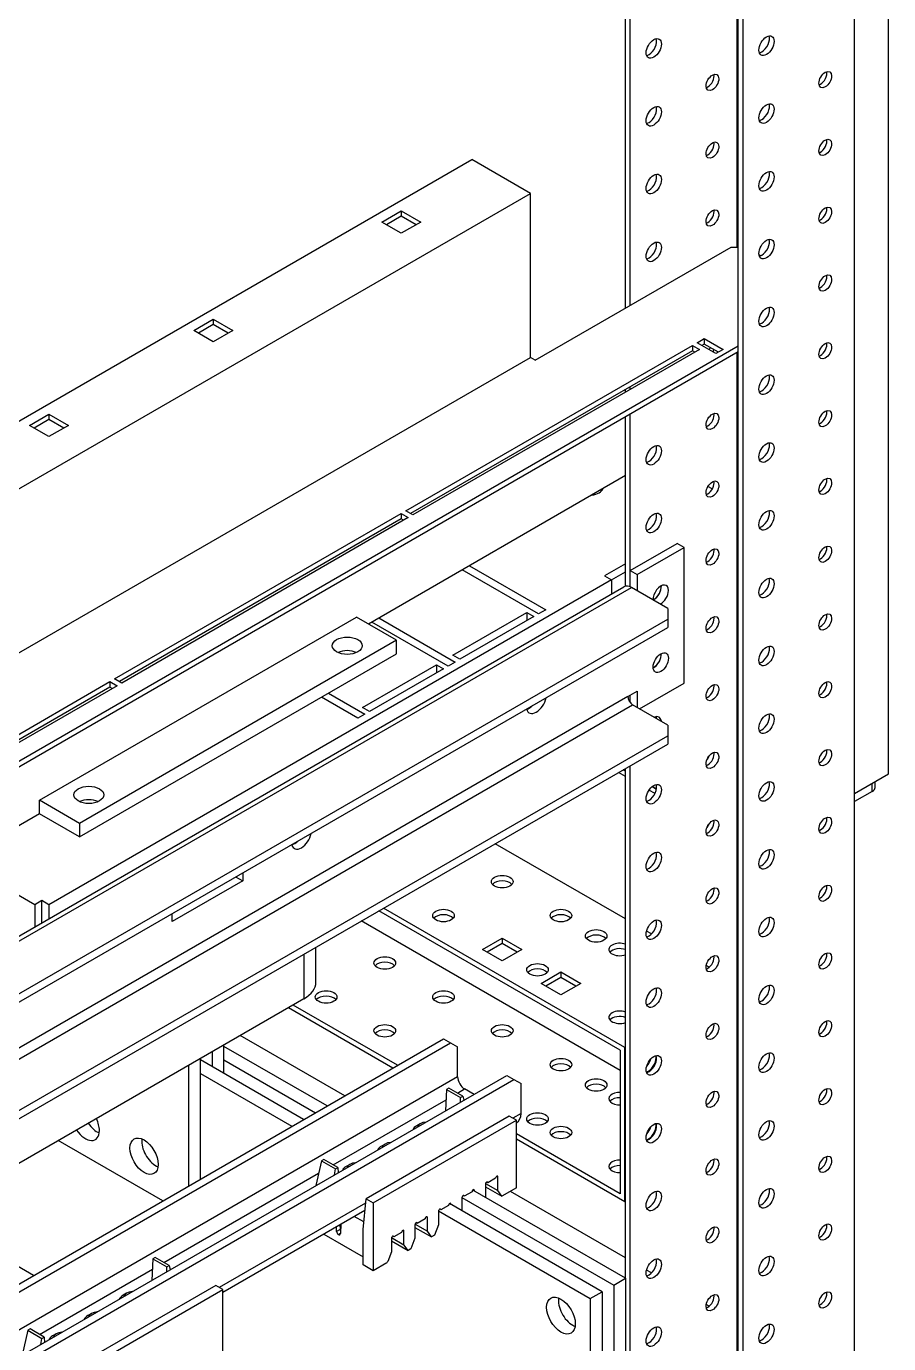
# Model space of a CAD drawing. Header units: millimetres. Extents: x -116965 to 323937, y 291661 to 566926.
# Drawn here: x -25543.9 to -25395.6, y 313682.6 to 313909.2 of the extents above; entities that cross this region are included whole.
import ezdxf

# ---------------------------------------------------------------- set-up
doc = ezdxf.new("R2010")
doc.units = ezdxf.units.MM
doc.layers.add('ALPHA', color=255, linetype='Continuous')

msp = doc.modelspace()

# ---------------------------------------------------------------- linework, layer by layer
at = {"layer": 'ALPHA'}
for p, q in [((-25421.653153, 313871.262269), (-25421.653153, 314106.18)), ((-25440.846052, 313860.764456), (-25440.846052, 314096.032113)), ((-25440.03793, 313861.231025), (-25440.03793, 314095.565544)), ((-25401.450102, 313628.879427), (-25401.450102, 314095.448902)), ((-25421.451123, 313618.264971), (-25421.451123, 314084.834446)), ((-25420.643001, 313617.798402), (-25420.643001, 314084.367877)), ((-25395.591218, 313780.631148), (-25395.591218, 314057.306847)), ((-25560.246082, 313832.653645), (-25467.312048, 313886.309135)), ((-25457.210523, 313880.477016), (-25467.312048, 313886.309135)), ((-25624.693815, 313783.780492), (-25457.210523, 313880.477016)), ((-25457.210523, 313852.249563), (-25457.210523, 313880.477016)), ((-25482.787585, 313875.578037), (-25479.433879, 313877.5143)), ((-25479.433879, 313877.5143), (-25479.433879, 313876.581161)), ((-25479.433879, 313877.5143), (-25476.080172, 313875.578037)), ((-25479.433879, 313873.641773), (-25482.787585, 313875.578037)), ((-25479.433879, 313876.581161), (-25481.979463, 313875.111467)), ((-25476.888294, 313875.111467), (-25479.433879, 313876.581161)), ((-25476.080172, 313875.578037), (-25479.433879, 313873.641773)), ((-25456.402401, 313851.782993), (-25422.663306, 313871.262269)), ((-25422.663306, 313871.262269), (-25421.451123, 313871.262269)), ((-25417.631223, 313869.756703), (-25417.896908, 313869.910097)), ((-25515.112467, 313856.915258), (-25511.75876, 313858.851521)), ((-25511.75876, 313858.851521), (-25511.75876, 313857.918382)), ((-25511.75876, 313858.851521), (-25508.405054, 313856.915258)), ((-25511.75876, 313854.978994), (-25515.112467, 313856.915258)), ((-25511.75876, 313857.918382), (-25514.304345, 313856.448688)), ((-25509.213176, 313856.448688), (-25511.75876, 313857.918382)), ((-25508.405054, 313856.915258), (-25511.75876, 313854.978994)), ((-25421.451123, 313854.232483), (-25624.693815, 313736.89026)), ((-25478.625757, 313825.888388), (-25429.330313, 313854.349125)), ((-25429.330313, 313854.349125), (-25429.330313, 313853.415987)), ((-25429.330313, 313854.349125), (-25428.118129, 313853.649271)), ((-25428.52219, 313854.815695), (-25427.310007, 313855.515549)), ((-25425.289702, 313852.949417), (-25428.52219, 313854.815695)), ((-25427.310007, 313854.58241), (-25427.714068, 313854.349125)), ((-25427.310007, 313855.515549), (-25427.310007, 313854.58241)), ((-25427.310007, 313855.515549), (-25424.077519, 313853.649271)), ((-25424.885641, 313853.182702), (-25427.310007, 313854.58241)), ((-25624.693815, 313735.957121), (-25421.451123, 313853.299344)), ((-25624.693815, 313755.553039), (-25457.210523, 313852.249563)), ((-25429.330313, 313853.415987), (-25477.817635, 313825.421818)), ((-25428.118129, 313853.649271), (-25477.413574, 313825.188533)), ((-25456.402401, 313851.782993), (-25457.210523, 313852.249563)), ((-25428.926252, 313853.182702), (-25429.330313, 313853.415987)), ((-25424.077519, 313853.649271), (-25425.289702, 313852.949417)), ((-25421.653153, 313641.52346), (-25421.653153, 313853.182702)), ((-25440.846052, 313846.300802), (-25440.846052, 313846.767372)), ((-25440.03793, 313846.767372), (-25440.03793, 313847.233941)), ((-25543.396738, 313840.585326), (-25540.043031, 313842.521589)), ((-25540.043031, 313838.649063), (-25543.396738, 313840.585326)), ((-25540.043031, 313841.58845), (-25542.588616, 313840.118757)), ((-25540.043031, 313842.521589), (-25540.043031, 313841.58845)), ((-25540.043031, 313842.521589), (-25536.689325, 313840.585326)), ((-25537.497447, 313840.118757), (-25540.043031, 313841.58845)), ((-25536.689325, 313840.585326), (-25540.043031, 313838.649063)), ((-25440.846052, 313812.937192), (-25440.846052, 313842.101677)), ((-25440.03793, 313812.811442), (-25440.03793, 313842.568246)), ((-25440.846052, 313831.953791), (-25485.090733, 313806.409112)), ((-25425.932487, 313829.642128), (-25426.667222, 313830.066328)), ((-25528.729323, 313796.96108), (-25479.433879, 313825.421818)), ((-25478.221696, 313824.721964), (-25527.51714, 313796.261226)), ((-25479.433879, 313825.421818), (-25479.433879, 313824.488679)), ((-25479.433879, 313825.421818), (-25478.221696, 313824.721964)), ((-25477.413574, 313825.188533), (-25478.625757, 313825.888388)), ((-25479.433879, 313824.488679), (-25527.921201, 313796.494511)), ((-25479.029818, 313824.255394), (-25479.433879, 313824.488679)), ((-25440.03793, 313815.623859), (-25431.956709, 313820.289554)), ((-25430.744526, 313819.5897), (-25431.956709, 313820.289554)), ((-25438.825746, 313814.924005), (-25430.744526, 313819.5897)), ((-25430.744526, 313796.261226), (-25430.744526, 313819.5897)), ((-25455.796309, 313808.158747), (-25468.928292, 313815.740501)), ((-25467.716109, 313816.440356), (-25454.584126, 313808.858602)), ((-25440.846052, 313816.790283), (-25444.482601, 313814.69072)), ((-25440.03793, 313812.811442), (-25440.03793, 313815.623859)), ((-25440.03793, 313815.623859), (-25438.825746, 313814.924005)), ((-25443.270418, 313813.990866), (-25540.043031, 313758.119171)), ((-25444.482601, 313814.69072), (-25443.270418, 313813.990866)), ((-25443.270418, 313813.990866), (-25440.846052, 313815.390574)), ((-25443.270418, 313813.990866), (-25443.270418, 313811.594547)), ((-25438.825746, 313814.924005), (-25438.825746, 313812.124588)), ((-25624.693815, 313706.8497), (-25441.121613, 313812.83516)), ((-25624.693815, 313705.980032), (-25439.835899, 313812.7078)), ((-25433.572953, 313809.091886), (-25439.835899, 313812.7078)), ((-25454.584126, 313808.858602), (-25455.796309, 313808.158747)), ((-25433.572953, 313809.091886), (-25433.572953, 313807.225609)), ((-25624.693815, 313696.881928), (-25433.572953, 313807.225609)), ((-25541.659275, 313776.082096), (-25487.111038, 313807.575536)), ((-25480.242001, 313803.609695), (-25487.111038, 313807.575536)), ((-25471.352658, 313799.177285), (-25484.484641, 313806.759039)), ((-25483.272458, 313807.458893), (-25470.140475, 313799.877139)), ((-25470.544536, 313801.043563), (-25457.816614, 313808.392032)), ((-25456.604431, 313807.692178), (-25469.332353, 313800.343709)), ((-25457.816614, 313808.392032), (-25457.816614, 313806.992324)), ((-25457.816614, 313808.392032), (-25456.604431, 313807.692178)), ((-25433.572953, 313807.225609), (-25433.572953, 313805.8259)), ((-25624.693815, 313695.482219), (-25433.572953, 313805.8259)), ((-25480.242001, 313803.609695), (-25534.790238, 313772.116256)), ((-25480.242001, 313801.276848), (-25480.242001, 313803.609695)), ((-25534.790238, 313769.783408), (-25480.242001, 313801.276848)), ((-25470.140475, 313799.877139), (-25471.352658, 313799.177285)), ((-25469.332353, 313800.343709), (-25470.544536, 313801.043563)), ((-25486.100886, 313792.062101), (-25473.372963, 313799.41057)), ((-25472.16078, 313798.710716), (-25484.888702, 313791.362246)), ((-25473.372963, 313799.41057), (-25473.372963, 313798.010861)), ((-25473.372963, 313799.41057), (-25472.16078, 313798.710716)), ((-25578.832889, 313768.033773), (-25529.537445, 313796.494511)), ((-25529.537445, 313795.561372), (-25578.024767, 313767.567203)), ((-25528.325262, 313795.794656), (-25577.620706, 313767.333918)), ((-25529.537445, 313796.494511), (-25529.537445, 313795.561372)), ((-25529.537445, 313796.494511), (-25528.325262, 313795.794656)), ((-25529.133384, 313795.328087), (-25529.537445, 313795.561372)), ((-25527.51714, 313796.261226), (-25528.729323, 313796.96108)), ((-25438.421685, 313791.828816), (-25430.744526, 313796.261226)), ((-25440.441991, 313793.928378), (-25624.693815, 313687.550538)), ((-25486.909008, 313790.195823), (-25493.171953, 313793.811736)), ((-25491.95977, 313794.51159), (-25485.696825, 313790.895677)), ((-25440.441991, 313793.928378), (-25438.825746, 313794.861517)), ((-25440.03793, 313792.886972), (-25440.03793, 313794.161663)), ((-25440.03793, 313792.886972), (-25440.03793, 313794.161663)), ((-25438.825746, 313794.861517), (-25438.825746, 313792.062101)), ((-25624.693815, 313685.68426), (-25439.633868, 313792.52867)), ((-25485.696825, 313790.895677), (-25486.909008, 313790.195823)), ((-25484.888702, 313791.362246), (-25486.100886, 313792.062101)), ((-25433.572953, 313789.029399), (-25439.633868, 313792.52867)), ((-25433.572953, 313789.029399), (-25433.572953, 313787.163121)), ((-25624.693815, 313676.81944), (-25433.572953, 313787.163121)), ((-25433.572953, 313787.163121), (-25433.572953, 313785.763413)), ((-25624.693815, 313675.419732), (-25433.572953, 313785.763413)), ((-25440.03793, 313649.058557), (-25440.03793, 313782.030857)), ((-25426.733118, 313783.21414), (-25426.761595, 313783.230582)), ((-25440.846052, 313780.164579), (-25442.058235, 313780.864433)), ((-25440.846052, 313781.097718), (-25441.250113, 313781.331003)), ((-25441.250113, 313781.331003), (-25440.846052, 313781.097718)), ((-25440.846052, 313693.849226), (-25440.846052, 313781.564287)), ((-25401.450102, 313777.24852), (-25395.591218, 313780.631148)), ((-25435.781366, 313777.240481), (-25436.819365, 313777.83977)), ((-25435.521171, 313778.023397), (-25436.271437, 313778.456563)), ((-25436.271437, 313778.456563), (-25435.521171, 313778.023397)), ((-25398.419645, 313777.598447), (-25401.450102, 313775.848811)), ((-25398.419645, 313777.598447), (-25398.419645, 313778.998155)), ((-25397.917542, 313778.298301), (-25397.917542, 313779.288044)), ((-25541.659275, 313773.749249), (-25541.659275, 313776.082096)), ((-25534.790238, 313772.116256), (-25541.659275, 313776.082096)), ((-25541.659275, 313773.749249), (-25561.458265, 313762.318297)), ((-25534.790238, 313769.783408), (-25541.659275, 313773.749249)), ((-25534.790238, 313772.116256), (-25534.790238, 313769.783408)), ((-25440.846052, 313755.669682), (-25463.271438, 313768.616984)), ((-25542.467398, 313758.119171), (-25555.599381, 313765.700925)), ((-25506.707997, 313763.601363), (-25506.707997, 313762.201654)), ((-25506.707997, 313762.201654), (-25518.829828, 313755.203112)), ((-25507.920181, 313762.901508), (-25506.707997, 313762.201654)), ((-25541.255214, 313758.819026), (-25542.467398, 313758.119171)), ((-25542.467398, 313758.119171), (-25542.467398, 313754.323144)), ((-25541.255214, 313757.419317), (-25541.255214, 313758.819026)), ((-25540.043031, 313758.119171), (-25541.255214, 313758.819026)), ((-25541.255214, 313755.022998), (-25541.255214, 313757.419317)), ((-25540.043031, 313758.119171), (-25540.043031, 313755.722852)), ((-25441.755189, 313733.099383), (-25483.272458, 313757.06939)), ((-25440.947067, 313733.565953), (-25482.464336, 313757.535959)), ((-25518.829828, 313755.203112), (-25518.829828, 313756.602821)), ((-25441.755189, 313729.600112), (-25486.302916, 313755.319754)), ((-25465.453368, 313750.420775), (-25462.059255, 313752.380367)), ((-25462.059255, 313752.380367), (-25462.059255, 313751.447228)), ((-25462.059255, 313752.380367), (-25458.665142, 313750.420775)), ((-25436.373452, 313753.087425), (-25437.23743, 313753.586243)), ((-25494.110317, 313744.821941), (-25494.110317, 313750.81215)), ((-25462.059255, 313748.461183), (-25465.453368, 313750.420775)), ((-25462.059255, 313751.447228), (-25464.645245, 313749.954205)), ((-25459.473264, 313749.954205), (-25462.059255, 313751.447228)), ((-25458.665142, 313750.420775), (-25462.059255, 313748.461183)), ((-25496.202411, 313749.604278), (-25496.202411, 313741.905882)), ((-25426.450834, 313747.358599), (-25426.956998, 313747.650833)), ((-25455.351842, 313744.588657), (-25451.95773, 313746.548248)), ((-25451.95773, 313745.615109), (-25454.54372, 313744.122087)), ((-25451.95773, 313746.548248), (-25451.95773, 313745.615109)), ((-25451.95773, 313746.548248), (-25448.563617, 313744.588657)), ((-25449.371739, 313744.122087), (-25451.95773, 313745.615109)), ((-25451.95773, 313742.629065), (-25455.351842, 313744.588657)), ((-25448.563617, 313744.588657), (-25451.95773, 313742.629065)), ((-25496.202411, 313741.905882), (-25624.693815, 313667.721336)), ((-25480.060173, 313730.486594), (-25498.020686, 313740.856101)), ((-25480.868295, 313730.020025), (-25498.828808, 313740.389531)), ((-25624.693815, 313646.982322), (-25472.16078, 313735.047311)), ((-25624.693815, 313645.582614), (-25470.948597, 313734.347457)), ((-25489.151546, 313725.237688), (-25507.112058, 313735.607194)), ((-25472.16078, 313735.047311), (-25470.948597, 313734.347457)), ((-25470.948597, 313734.347457), (-25469.736414, 313733.647602)), ((-25511.960791, 313732.807777), (-25511.960791, 313730.241645)), ((-25509.940486, 313729.075221), (-25509.940486, 313733.974201)), ((-25492.182004, 313723.488052), (-25509.940486, 313733.740916)), ((-25469.736414, 313728.515338), (-25469.736414, 313733.647602)), ((-25441.755189, 313733.099383), (-25441.755189, 313708.371201)), ((-25440.947067, 313733.565953), (-25440.846052, 313733.624274)), ((-25440.947067, 313706.971493), (-25440.947067, 313733.565953)), ((-25516.001401, 313730.47493), (-25516.001401, 313709.735917)), ((-25513.981096, 313710.90234), (-25513.981096, 313731.641354)), ((-25496.222614, 313721.155205), (-25513.981096, 313731.408069)), ((-25509.940486, 313731.408069), (-25494.202309, 313722.321628)), ((-25624.693815, 313634.384947), (-25461.251133, 313728.748623)), ((-25469.736414, 313728.515338), (-25624.693815, 313639.050641)), ((-25624.693815, 313632.985238), (-25460.03895, 313728.048769)), ((-25513.981096, 313729.075221), (-25498.242919, 313719.988781)), ((-25461.251133, 313728.748623), (-25460.03895, 313728.048769)), ((-25460.03895, 313728.048769), (-25458.826767, 313727.348914)), ((-25458.826767, 313722.21665), (-25458.826767, 313727.348914)), ((-25471.638421, 313726.347476), (-25471.823887, 313722.644441)), ((-25471.23436, 313726.580761), (-25471.638421, 313726.347476)), ((-25471.638421, 313726.347476), (-25469.255073, 313724.971449)), ((-25468.851012, 313725.204734), (-25471.23436, 313726.580761)), ((-25469.736414, 313725.715921), (-25468.524231, 313726.415775)), ((-25469.255073, 313724.971449), (-25468.851012, 313725.204734)), ((-25469.230248, 313724.141879), (-25469.255073, 313724.971449)), ((-25468.851012, 313725.204734), (-25468.656062, 313724.473385)), ((-25466.907987, 313725.482637), (-25468.524231, 313726.415775)), ((-25491.151648, 313713.35183), (-25471.727631, 313724.566292)), ((-25460.847072, 313721.750081), (-25485.494794, 313707.519712)), ((-25484.282611, 313706.819858), (-25459.634889, 313721.050227)), ((-25476.160985, 313720.443686), (-25476.767076, 313720.093759)), ((-25459.634889, 313721.050227), (-25460.847072, 313721.750081)), ((-25458.826767, 313722.21665), (-25460.24098, 313721.400154)), ((-25459.634889, 313709.38599), (-25459.634889, 313721.050227)), ((-25459.634889, 313720.590524), (-25459.536847, 313720.647129)), ((-25441.755189, 313708.371201), (-25459.634889, 313718.694051)), ((-25520.466275, 313707.15812), (-25538.426787, 313717.527627)), ((-25482.2219, 313716.944415), (-25482.827991, 313716.594488)), ((-25440.947067, 313706.971493), (-25459.634889, 313717.760912)), ((-25493.171953, 313714.051684), (-25494.125889, 313709.796774)), ((-25492.767892, 313714.284969), (-25493.171953, 313714.051684)), ((-25493.171953, 313714.051684), (-25490.747587, 313712.651976)), ((-25490.343526, 313712.885261), (-25492.767892, 313714.284969)), ((-25520.244042, 313696.555329), (-25493.652578, 313711.907918)), ((-25490.90053, 313711.630535), (-25490.747587, 313712.651976)), ((-25490.747587, 313712.651976), (-25490.343526, 313712.885261)), ((-25490.343526, 313712.885261), (-25490.309854, 313711.971562)), ((-25488.282815, 313713.445144), (-25488.888907, 313713.095217)), ((-25463.008798, 313711.403903), (-25462.806768, 313711.28726)), ((-25494.125889, 313709.796774), (-25494.127007, 313709.767728)), ((-25494.101294, 313709.782574), (-25494.125889, 313709.796774)), ((-25464.948291, 313710.050851), (-25464.948291, 313707.764661)), ((-25464.948291, 313709.599236), (-25462.106914, 313707.958765)), ((-25464.923691, 313710.176619), (-25462.806768, 313708.954413)), ((-25464.54423, 313710.284136), (-25464.746261, 313710.400778)), ((-25463.210829, 313711.053976), (-25464.54423, 313710.284136)), ((-25462.806768, 313708.954413), (-25462.806768, 313711.28726)), ((-25459.634889, 313709.38599), (-25462.106914, 313707.958765)), ((-25486.004416, 313702.215109), (-25485.494794, 313707.519712)), ((-25485.494794, 313707.519712), (-25484.282611, 313706.819858)), ((-25484.282611, 313706.819858), (-25484.282611, 313695.155621)), ((-25468.988901, 313707.718004), (-25468.988901, 313705.431813)), ((-25468.985486, 313707.762689), (-25442.866357, 313692.682802)), ((-25468.58484, 313707.951289), (-25468.786871, 313708.067931)), ((-25467.251439, 313708.721128), (-25468.58484, 313707.951289)), ((-25440.846052, 313693.849226), (-25467.118162, 313709.017436)), ((-25467.049409, 313709.071055), (-25466.847378, 313708.954413)), ((-25466.847378, 313708.861099), (-25466.847378, 313708.954413)), ((-25462.106914, 313707.958765), (-25462.806768, 313708.954413)), ((-25440.846052, 313697.348497), (-25460.665244, 313708.791114)), ((-25440.846052, 313707.029814), (-25440.947067, 313706.971493)), ((-25542.689631, 313694.32746), (-25560.448113, 313704.580324)), ((-25485.565979, 313706.778759), (-25510.748608, 313692.239561)), ((-25510.142516, 313691.429932), (-25485.683921, 313705.551109)), ((-25473.029512, 313705.385156), (-25473.029512, 313703.052309)), ((-25473.026096, 313705.429842), (-25446.906967, 313690.349955)), ((-25472.625451, 313705.618441), (-25472.827481, 313705.735084)), ((-25471.292049, 313706.388281), (-25472.625451, 313705.618441)), ((-25444.886662, 313691.516379), (-25471.158772, 313706.684589)), ((-25471.090019, 313706.738208), (-25470.887988, 313706.621566)), ((-25470.887988, 313706.528252), (-25470.887988, 313706.621566)), ((-25490.55816, 313701.912955), (-25490.587894, 313702.719798)), ((-25489.981803, 313703.069725), (-25489.952069, 313702.262882)), ((-25489.965817, 313702.635946), (-25489.86481, 313702.57763)), ((-25489.847273, 313703.147396), (-25489.896927, 313701.534179)), ((-25485.883688, 313703.545114), (-25487.521046, 313704.490444)), ((-25485.876227, 313703.549422), (-25485.883688, 313703.545114)), ((-25477.070122, 313703.052309), (-25477.070122, 313700.719462)), ((-25477.070122, 313702.600693), (-25474.228744, 313700.960223)), ((-25477.045521, 313703.178077), (-25474.928598, 313701.955871)), ((-25476.666061, 313703.285594), (-25476.868091, 313703.402236)), ((-25475.332659, 313704.055433), (-25476.666061, 313703.285594)), ((-25475.130629, 313704.405361), (-25474.928598, 313704.288718)), ((-25474.928598, 313701.955871), (-25474.928598, 313704.288718)), ((-25473.029512, 313703.052309), (-25473.729366, 313701.24854)), ((-25492.77384, 313701.457742), (-25486.003911, 313697.549122)), ((-25489.952069, 313702.262882), (-25490.55816, 313701.912955)), ((-25490.255401, 313701.403429), (-25489.894539, 313701.611773)), ((-25490.199788, 313701.371321), (-25490.255401, 313701.403429)), ((-25489.896551, 313701.546395), (-25490.199788, 313701.371321)), ((-25486.003911, 313702.214817), (-25486.004416, 313702.215109)), ((-25486.003911, 313696.149414), (-25486.003911, 313702.214817)), ((-25481.110732, 313700.719462), (-25481.110732, 313698.386614)), ((-25481.110732, 313700.267846), (-25478.269354, 313698.627376)), ((-25481.086131, 313700.845229), (-25478.969209, 313699.623023)), ((-25480.706671, 313700.952746), (-25480.908701, 313701.069389)), ((-25479.37327, 313701.722586), (-25480.706671, 313700.952746)), ((-25479.171239, 313702.072513), (-25478.969209, 313701.955871)), ((-25478.969209, 313699.623023), (-25478.969209, 313701.955871)), ((-25477.070122, 313700.719462), (-25477.769976, 313698.915692)), ((-25474.228744, 313700.960223), (-25474.928598, 313701.955871)), ((-25473.729366, 313701.24854), (-25474.228744, 313700.960223)), ((-25481.110732, 313698.386614), (-25481.752265, 313696.733159)), ((-25478.269354, 313698.627376), (-25478.969209, 313699.623023)), ((-25477.769976, 313698.915692), (-25478.269354, 313698.627376)), ((-25522.146048, 313697.186884), (-25522.331514, 313693.483848)), ((-25521.741987, 313697.420169), (-25522.146048, 313697.186884)), ((-25522.146048, 313697.186884), (-25519.7627, 313695.810857)), ((-25519.358639, 313696.044142), (-25521.741987, 313697.420169)), ((-25519.7627, 313695.810857), (-25519.358639, 313696.044142)), ((-25519.737875, 313694.981287), (-25519.7627, 313695.810857)), ((-25519.358639, 313696.044142), (-25519.163689, 313695.312793)), ((-25484.282611, 313695.155621), (-25486.003911, 313696.149414)), ((-25481.927229, 313696.515501), (-25484.282611, 313695.155621)), ((-25541.659275, 313684.191238), (-25522.235259, 313695.405699)), ((-25442.866357, 313692.682802), (-25440.846052, 313693.849226)), ((-25440.846052, 313693.849226), (-25440.846052, 313635.528042)), ((-25436.373452, 313694.766241), (-25437.23743, 313695.265059)), ((-25511.354699, 313692.589489), (-25536.002421, 313678.35912)), ((-25534.790238, 313677.659265), (-25510.142516, 313691.889634)), ((-25526.668612, 313691.283094), (-25527.274703, 313690.933167)), ((-25510.142516, 313691.889634), (-25511.354699, 313692.589489)), ((-25510.142516, 313680.225397), (-25510.142516, 313691.889634)), ((-25446.906967, 313690.349955), (-25444.886662, 313691.516379)), ((-25444.886662, 313691.516379), (-25444.886662, 313633.195194)), ((-25442.866357, 313692.682802), (-25442.866357, 313634.361618)), ((-25446.906967, 313690.349955), (-25446.906967, 313632.028771)), ((-25426.450834, 313689.037415), (-25426.956998, 313689.329648)), ((-25532.729527, 313687.783823), (-25533.335619, 313687.433896)), ((-25543.679581, 313684.891092), (-25544.633516, 313680.636181)), ((-25543.27552, 313685.124377), (-25543.679581, 313684.891092)), ((-25543.679581, 313684.891092), (-25541.255214, 313683.491384)), ((-25540.851153, 313683.724669), (-25543.27552, 313685.124377)), ((-25538.790442, 313684.284552), (-25539.396534, 313683.934625)), ((-25541.408157, 313682.469943), (-25541.255214, 313683.491384)), ((-25541.255214, 313683.491384), (-25540.851153, 313683.724669)), ((-25540.851153, 313683.724669), (-25540.817482, 313682.81097))]:
    msp.add_line(p, q, dxfattribs=at)
for centre, major_axis, start_param, end_param in [((-25435.997319, 313905.438483), (0.928571, 1.608333), 2.3561944902, 8.6393797974), ((-25436.805441, 313905.905052), (0.928571, 1.608333), 3.926990817, 5.8329886172), ((-25416.60239, 313905.905052), (0.928571, 1.608333), 2.3561944902, 8.6393797974), ((-25417.410513, 313906.371622), (0.928571, 1.608333), 3.926990817, 5.8329886172), ((-25436.805441, 313905.905052), (0.928571, 1.608333), 3.5917893435, 3.926990817), ((-25417.410513, 313906.371622), (0.928571, 1.608333), 3.5917893435, 3.926990817), ((-25425.895794, 313899.606365), (0.771429, 1.336153), 2.3561944902, 8.6393797974), ((-25426.703916, 313900.072934), (0.771429, 1.336153), 3.926990817, 5.7318997087), ((-25406.500865, 313900.072934), (0.771429, 1.336153), 2.3561944902, 8.6393797974), ((-25407.308987, 313900.539503), (0.771429, 1.336153), 3.926990817, 5.7318997087), ((-25426.703916, 313900.072934), (0.771429, 1.336153), 3.692878252, 3.926990817), ((-25407.308987, 313900.539503), (0.771429, 1.336153), 3.692878252, 3.926990817), ((-25435.997319, 313893.774246), (0.928571, 1.608333), 2.3561944902, 8.6393797974), ((-25436.805441, 313894.240816), (0.928571, 1.608333), 3.926990817, 5.8329886172), ((-25416.60239, 313894.240816), (0.928571, 1.608333), 2.3561944902, 8.6393797974), ((-25417.410513, 313894.707385), (0.928571, 1.608333), 3.926990817, 5.8329886172), ((-25436.805441, 313894.240816), (0.928571, 1.608333), 3.5917893435, 3.926990817), ((-25417.410513, 313894.707385), (0.928571, 1.608333), 3.5917893435, 3.926990817), ((-25425.895794, 313887.942128), (0.771429, 1.336153), 2.3561944902, 8.6393797974), ((-25426.703916, 313888.408697), (0.771429, 1.336153), 3.926990817, 5.7318997087), ((-25406.500865, 313888.408697), (0.771429, 1.336153), 2.3561944902, 8.6393797974), ((-25407.308987, 313888.875267), (0.771429, 1.336153), 3.926990817, 5.7318997087), ((-25426.703916, 313888.408697), (0.771429, 1.336153), 3.692878252, 3.926990817), ((-25407.308987, 313888.875267), (0.771429, 1.336153), 3.692878252, 3.926990817), ((-25435.997319, 313882.110009), (0.928571, 1.608333), 2.3561944902, 8.6393797974), ((-25436.805441, 313882.576579), (0.928571, 1.608333), 3.926990817, 5.8329886172), ((-25416.60239, 313882.576579), (0.928571, 1.608333), 2.3561944902, 8.6393797974), ((-25417.410513, 313883.043148), (0.928571, 1.608333), 3.926990817, 5.8329886172), ((-25417.410513, 313883.043148), (0.928571, 1.608333), 3.5917893435, 3.926990817), ((-25436.805441, 313882.576579), (0.928571, 1.608333), 3.5917893435, 3.926990817), ((-25425.895794, 313876.277891), (0.771429, 1.336153), 2.3561944902, 8.6393797974), ((-25426.703916, 313876.74446), (0.771429, 1.336153), 3.926990817, 5.7318997087), ((-25406.500865, 313876.74446), (0.771429, 1.336153), 2.3561944902, 8.6393797974), ((-25407.308987, 313877.21103), (0.771429, 1.336153), 3.926990817, 5.7318997087), ((-25426.703916, 313876.74446), (0.771429, 1.336153), 3.692878252, 3.926990817), ((-25407.308987, 313877.21103), (0.771429, 1.336153), 3.692878252, 3.926990817), ((-25435.997319, 313870.445772), (0.928571, 1.608333), 2.3561944902, 8.6393797974), ((-25416.60239, 313870.912342), (0.928571, 1.608333), 2.3561944902, 8.6393797974), ((-25417.410513, 313871.378911), (0.928571, 1.608333), 3.926990817, 5.8329886172), ((-25436.805441, 313870.912342), (0.928571, 1.608333), 3.926990817, 5.8329886172), ((-25436.805441, 313870.912342), (0.928571, 1.608333), 3.5917893435, 3.926990817), ((-25417.410513, 313871.378911), (0.928571, 1.608333), 3.5917893435, 3.926990817), ((-25406.500865, 313865.080223), (0.771429, 1.336153), 2.3561944902, 8.6393797974), ((-25407.308987, 313865.546793), (0.771429, 1.336153), 3.926990817, 5.7318997087), ((-25407.308987, 313865.546793), (0.771429, 1.336153), 3.692878252, 3.926990817), ((-25416.60239, 313859.248105), (0.928571, 1.608333), 2.3561944902, 8.6393797974), ((-25417.410513, 313859.714674), (0.928571, 1.608333), 3.926990817, 5.8329886172), ((-25417.410513, 313859.714674), (0.928571, 1.608333), 3.5917893435, 3.926990817), ((-25406.500865, 313853.415987), (0.771429, 1.336153), 2.3561944902, 8.6393797974), ((-25407.308987, 313853.882556), (0.771429, 1.336153), 3.926990817, 5.7318997087), ((-25425.895794, 313852.949417), (0.771429, 1.336153), 1.0947035743, 1.3730923532), ((-25426.703916, 313853.415987), (0.771429, 1.336153), 4.9100929539, 5.1884817329), ((-25407.308987, 313853.882556), (0.771429, 1.336153), 3.692878252, 3.926990817), ((-25416.60239, 313847.583868), (0.928571, 1.608333), 2.3561944902, 8.6393797974), ((-25417.410513, 313848.050438), (0.928571, 1.608333), 3.926990817, 5.8329886172), ((-25417.410513, 313848.050438), (0.928571, 1.608333), 3.5917893435, 3.926990817), ((-25425.895794, 313841.28518), (0.771429, 1.336153), 2.3561944902, 8.6393797974), ((-25406.500865, 313841.75175), (0.771429, 1.336153), 2.3561944902, 8.6393797974), ((-25407.308987, 313842.218319), (0.771429, 1.336153), 3.926990817, 5.7318997087), ((-25426.703916, 313841.75175), (0.771429, 1.336153), 3.926990817, 5.7318997087), ((-25407.308987, 313842.218319), (0.771429, 1.336153), 3.692878252, 3.926990817), ((-25426.703916, 313841.75175), (0.771429, 1.336153), 3.692878252, 3.926990817), ((-25435.997319, 313835.453062), (0.928571, 1.608333), 2.3561944902, 8.6393797974), ((-25436.805441, 313835.919631), (0.928571, 1.608333), 3.926990817, 5.8329886172), ((-25416.60239, 313835.919631), (0.928571, 1.608333), 2.3561944902, 8.6393797974), ((-25417.410513, 313836.386201), (0.928571, 1.608333), 3.926990817, 5.8329886172), ((-25436.805441, 313835.919631), (0.928571, 1.608333), 3.5917893435, 3.926990817), ((-25417.410513, 313836.386201), (0.928571, 1.608333), 3.5917893435, 3.926990817), ((-25406.500865, 313830.087513), (0.771429, 1.336153), 2.3561944902, 8.6393797974), ((-25447.108997, 313829.97087), (-2.428571, 0), 1.7530030846, 2.9593858958), ((-25447.108997, 313828.571162), (-2.428571, 0), 3.6641919759, 3.809070665), ((-25425.895794, 313829.620943), (0.771429, 1.336153), 2.3561944902, 8.6393797974), ((-25426.703916, 313830.087513), (0.771429, 1.336153), 3.926990817, 5.7318997087), ((-25407.308987, 313830.554082), (0.771429, 1.336153), 3.692878252, 3.926990817), ((-25407.308987, 313830.554082), (0.771429, 1.336153), 3.926990817, 5.7318997087), ((-25426.703916, 313830.087513), (0.771429, 1.336153), 3.692878252, 3.926990817), ((-25435.997319, 313823.788825), (0.928571, 1.608333), 2.3561944902, 8.6393797974), ((-25436.805441, 313824.255394), (0.928571, 1.608333), 3.926990817, 5.8329886172), ((-25416.60239, 313824.255394), (0.928571, 1.608333), 2.3561944902, 8.6393797974), ((-25417.410513, 313824.721964), (0.928571, 1.608333), 3.926990817, 5.8329886172), ((-25436.805441, 313824.255394), (0.928571, 1.608333), 3.5917893435, 3.926990817), ((-25417.410513, 313824.721964), (0.928571, 1.608333), 3.5917893435, 3.926990817), ((-25425.895794, 313817.956706), (0.771429, 1.336153), 2.3561944902, 8.6393797974), ((-25426.703916, 313818.423276), (0.771429, 1.336153), 3.926990817, 5.7318997087), ((-25406.500865, 313818.423276), (0.771429, 1.336153), 2.3561944902, 8.6393797974), ((-25407.308987, 313818.889845), (0.771429, 1.336153), 3.926990817, 5.7318997087), ((-25426.703916, 313818.423276), (0.771429, 1.336153), 3.692878252, 3.926990817), ((-25407.308987, 313818.889845), (0.771429, 1.336153), 3.692878252, 3.926990817), ((-25416.60239, 313812.591157), (0.928571, 1.608333), 2.3561944902, 8.6393797974), ((-25417.410513, 313813.057727), (0.928571, 1.608333), 3.926990817, 5.8329886172), ((-25439.835899, 313810.608237), (-1.285714, 2.226922), 5.4977871438, 6.2831853072), ((-25434.785136, 313811.424734), (0.928571, 1.608333), 5.4977871438, 8.7196052385), ((-25435.997319, 313812.124588), (0.928571, 1.608333), 3.8527538677, 5.5720240931), ((-25435.997319, 313812.124588), (0.928571, 1.608333), 3.926990817, 5.5720240931), ((-25434.785136, 313811.424734), (0.928571, 1.608333), 3.8467653759, 5.4977871438), ((-25417.410513, 313813.057727), (0.928571, 1.608333), 3.5917893435, 3.926990817), ((-25435.997319, 313812.124588), (0.928571, 1.608333), 3.8527538677, 3.926990817), ((-25425.895794, 313806.29247), (0.771429, 1.336153), 2.3561944902, 8.6393797974), ((-25426.703916, 313806.759039), (0.771429, 1.336153), 3.926990817, 5.7318997087), ((-25406.500865, 313806.759039), (0.771429, 1.336153), 2.3561944902, 8.6393797974), ((-25407.308987, 313807.225609), (0.771429, 1.336153), 3.926990817, 5.7318997087), ((-25488.727282, 313802.676556), (-2.571429, 0), 2.3561944902, 8.6393797974), ((-25426.703916, 313806.759039), (0.771429, 1.336153), 3.692878252, 3.926990817), ((-25407.308987, 313807.225609), (0.771429, 1.336153), 3.692878252, 3.926990817), ((-25416.60239, 313800.926921), (0.928571, 1.608333), 2.3561944902, 8.6393797974), ((-25417.410513, 313801.39349), (0.928571, 1.608333), 3.926990817, 5.8329886172), ((-25488.727282, 313800.343709), (-2.571429, 0), 4.0453778389, 5.3794001219), ((-25434.785136, 313799.760497), (0.928571, 1.608333), 2.3561944902, 8.6393797974), ((-25435.997319, 313800.460351), (0.928571, 1.608333), 3.8527538677, 5.5720240931), ((-25435.997319, 313800.460351), (0.928571, 1.608333), 3.926990817, 5.5720240931), ((-25417.410513, 313801.39349), (0.928571, 1.608333), 3.5917893435, 3.926990817), ((-25435.997319, 313800.460351), (0.928571, 1.608333), 3.8527538677, 3.926990817), ((-25425.895794, 313794.628233), (0.771429, 1.336153), 2.3561944902, 8.6393797974), ((-25426.703916, 313795.094802), (0.771429, 1.336153), 3.926990817, 5.7318997087), ((-25406.500865, 313795.094802), (0.771429, 1.336153), 2.3561944902, 8.6393797974), ((-25407.308987, 313795.561372), (0.771429, 1.336153), 3.926990817, 5.7318997087), ((-25456.20037, 313793.228524), (1.214286, 2.103205), 2.593715661, 5.260265973), ((-25439.633868, 313793.461809), (-0.571429, 0.989743), 0.7853981634, 2.3561944902), ((-25426.703916, 313795.094802), (0.771429, 1.336153), 3.692878252, 3.926990817), ((-25407.308987, 313795.561372), (0.771429, 1.336153), 3.692878252, 3.926990817), ((-25457.412553, 313793.928378), (1.214286, 2.103205), 3.6641919759, 4.2716919968), ((-25435.997319, 313788.796114), (0.928571, 1.608333), 5.5780125849, 6.9883580295), ((-25416.60239, 313789.262684), (0.928571, 1.608333), 2.3561944902, 8.6393797974), ((-25417.410513, 313789.729253), (0.928571, 1.608333), 3.926990817, 5.8329886172), ((-25436.805441, 313789.262684), (0.928571, 1.608333), 5.5780125849, 5.8329886172), ((-25417.410513, 313789.729253), (0.928571, 1.608333), 3.5917893435, 3.926990817), ((-25425.895794, 313782.963996), (0.771429, 1.336153), 2.3561944902, 8.6393797974), ((-25426.703916, 313783.430565), (0.771429, 1.336153), 3.926990817, 5.7318997087), ((-25406.500865, 313783.430565), (0.771429, 1.336153), 2.3561944902, 8.6393797974), ((-25407.308987, 313783.897135), (0.771429, 1.336153), 3.926990817, 5.7318997087), ((-25426.703916, 313783.430565), (0.771429, 1.336153), 3.692878252, 3.926990817), ((-25427.512038, 313783.897135), (0.885714, 1.534102), 4.5048673228, 4.919910638), ((-25407.308987, 313783.897135), (0.771429, 1.336153), 3.692878252, 3.926990817), ((-25416.60239, 313777.598447), (0.928571, 1.608333), 2.3561944902, 8.6393797974), ((-25533.173994, 313777.015235), (-2.571429, 0), 2.3561944902, 8.6393797974), ((-25435.997319, 313777.131877), (0.928571, 1.608333), 2.3561944902, 8.6393797974), ((-25436.805441, 313777.598447), (0.928571, 1.608333), 3.926990817, 5.8329886172), ((-25417.410513, 313778.065016), (0.928571, 1.608333), 3.926990817, 5.8329886172), ((-25399.631828, 313778.298301), (-1.714286, 0), 2.3561944902, 3.1415926536), ((-25533.173994, 313774.682388), (-2.571429, 0), 4.0453778389, 5.3794001219), ((-25436.805441, 313777.598447), (0.928571, 1.608333), 3.5917893435, 3.926990817), ((-25417.410513, 313778.065016), (0.928571, 1.608333), 3.5917893435, 3.926990817), ((-25425.895794, 313771.299759), (0.771429, 1.336153), 2.3561944902, 8.6393797974), ((-25426.703916, 313771.766328), (0.771429, 1.336153), 3.926990817, 5.7318997087), ((-25406.500865, 313771.766328), (0.771429, 1.336153), 2.3561944902, 8.6393797974), ((-25407.308987, 313772.232898), (0.771429, 1.336153), 3.926990817, 5.7318997087), ((-25496.606472, 313769.900051), (1.214286, 2.103205), 2.593715661, 5.260265973), ((-25426.703916, 313771.766328), (0.771429, 1.336153), 3.692878252, 3.926990817), ((-25427.512038, 313772.232898), (0.885714, 1.534102), 4.5048673228, 4.919910638), ((-25407.308987, 313772.232898), (0.771429, 1.336153), 3.692878252, 3.926990817), ((-25497.818655, 313770.599905), (1.214286, 2.103205), 3.6641919759, 4.2716919968), ((-25435.997319, 313765.467641), (0.928571, 1.608333), 2.3561944902, 8.6393797974), ((-25436.805441, 313765.93421), (0.928571, 1.608333), 3.926990817, 5.8329886172), ((-25416.60239, 313765.93421), (0.928571, 1.608333), 2.3561944902, 8.6393797974), ((-25417.410513, 313766.400779), (0.928571, 1.608333), 3.926990817, 5.8329886172), ((-25436.805441, 313765.93421), (0.928571, 1.608333), 3.5917893435, 3.926990817), ((-25417.410513, 313766.400779), (0.928571, 1.608333), 3.5917893435, 3.926990817), ((-25462.059255, 313762.085012), (-1.857143, 0), 2.3561944902, 8.6393797974), ((-25462.059255, 313761.151873), (-1.857143, 0), 3.5917893435, 5.8329886172), ((-25425.895794, 313759.635522), (0.771429, 1.336153), 2.3561944902, 8.6393797974), ((-25406.500865, 313760.102092), (0.771429, 1.336153), 2.3561944902, 8.6393797974), ((-25407.308987, 313760.568661), (0.771429, 1.336153), 3.926990817, 5.7318997087), ((-25426.703916, 313760.102092), (0.771429, 1.336153), 3.926990817, 5.7318997087), ((-25407.308987, 313760.568661), (0.771429, 1.336153), 3.692878252, 3.926990817), ((-25472.16078, 313756.252893), (-1.857143, 0), 2.3561944902, 8.6393797974), ((-25451.95773, 313756.252893), (-1.857143, 0), 2.3561944902, 8.6393797974), ((-25426.703916, 313760.102092), (0.771429, 1.336153), 3.692878252, 3.926990817), ((-25472.16078, 313755.319754), (-1.857143, 0), 3.5917893435, 5.8329886172), ((-25451.95773, 313755.319754), (-1.857143, 0), 3.5917893435, 5.8329886172), ((-25435.997319, 313753.803404), (0.928571, 1.608333), 2.3561944902, 8.6393797974), ((-25436.805441, 313754.269973), (0.928571, 1.608333), 3.926990817, 5.8329886172), ((-25416.60239, 313754.269973), (0.928571, 1.608333), 2.3561944902, 8.6393797974), ((-25417.410513, 313754.736543), (0.928571, 1.608333), 3.926990817, 5.8329886172), ((-25445.896814, 313752.753622), (-1.857143, 0), 2.3561944902, 8.6393797974), ((-25445.896814, 313751.820483), (-1.857143, 0), 3.5917893435, 5.8329886172), ((-25436.805441, 313754.269973), (0.928571, 1.608333), 3.5917893435, 3.926990817), ((-25417.410513, 313754.736543), (0.928571, 1.608333), 3.5917893435, 3.926990817), ((-25441.856204, 313750.420775), (-1.857143, 0), 5.4977871438, 8.4290930577), ((-25441.856204, 313749.487636), (-1.857143, 0), 4.1372775567, 5.8329886172), ((-25441.856204, 313750.420775), (-1.857143, 0), 4.1372775567, 5.4977871438), ((-25406.500865, 313748.437855), (0.771429, 1.336153), 2.3561944902, 8.6393797974), ((-25482.262306, 313748.087928), (-1.857143, 0), 2.3561944902, 8.6393797974), ((-25482.262306, 313747.154789), (-1.857143, 0), 3.5917893435, 5.8329886172), ((-25455.99834, 313746.921504), (-1.857143, 0), 2.3561944902, 8.6393797974), ((-25425.895794, 313747.971285), (0.771429, 1.336153), 2.3561944902, 8.6393797974), ((-25426.703916, 313748.437855), (0.771429, 1.336153), 3.926990817, 5.7318997087), ((-25407.308987, 313748.904424), (0.771429, 1.336153), 3.692878252, 3.926990817), ((-25407.308987, 313748.904424), (0.771429, 1.336153), 3.926990817, 5.7318997087), ((-25455.99834, 313745.988365), (-1.857143, 0), 3.5917893435, 5.8329886172), ((-25426.703916, 313748.437855), (0.771429, 1.336153), 3.692878252, 3.926990817), ((-25501.253174, 313744.821941), (-7.142857, 0), 2.3561944902, 3.1415926536), ((-25492.363831, 313742.255809), (-1.857143, 0), 2.3561944902, 8.6393797974), ((-25472.16078, 313742.255809), (-1.857143, 0), 2.3561944902, 8.6393797974), ((-25435.997319, 313742.139167), (0.928571, 1.608333), 2.3561944902, 8.6393797974), ((-25436.805441, 313742.605736), (0.928571, 1.608333), 3.926990817, 5.8329886172), ((-25416.60239, 313742.605736), (0.928571, 1.608333), 2.3561944902, 8.6393797974), ((-25417.410513, 313743.072306), (0.928571, 1.608333), 3.926990817, 5.8329886172), ((-25492.363831, 313741.32267), (-1.857143, 0), 3.5917893435, 5.8329886172), ((-25472.16078, 313741.32267), (-1.857143, 0), 3.5917893435, 5.8329886172), ((-25436.805441, 313742.605736), (0.928571, 1.608333), 3.5917893435, 3.926990817), ((-25417.410513, 313743.072306), (0.928571, 1.608333), 3.5917893435, 3.926990817), ((-25441.856204, 313738.756538), (-1.857143, 0), 5.4977871438, 8.4290930577), ((-25441.856204, 313737.823399), (-1.857143, 0), 4.1372775567, 5.8329886172), ((-25441.856204, 313738.756538), (-1.857143, 0), 4.1372775567, 5.4977871438), ((-25482.262306, 313736.423691), (-1.857143, 0), 2.3561944902, 8.6393797974), ((-25482.262306, 313735.490552), (-1.857143, 0), 3.5917893435, 5.8329886172), ((-25462.059255, 313736.423691), (-1.857143, 0), 2.3561944902, 8.6393797974), ((-25462.059255, 313735.490552), (-1.857143, 0), 3.5917893435, 5.8329886172), ((-25425.895794, 313736.307048), (0.771429, 1.336153), 2.3561944902, 8.6393797974), ((-25426.703916, 313736.773618), (0.771429, 1.336153), 3.926990817, 5.7318997087), ((-25406.500865, 313736.773618), (0.771429, 1.336153), 2.3561944902, 8.6393797974), ((-25407.308987, 313737.240187), (0.771429, 1.336153), 3.926990817, 5.7318997087), ((-25426.703916, 313736.773618), (0.771429, 1.336153), 3.692878252, 3.926990817), ((-25407.308987, 313737.240187), (0.771429, 1.336153), 3.692878252, 3.926990817), ((-25451.95773, 313730.591572), (-1.857143, 0), 2.3561944902, 8.6393797974), ((-25435.997319, 313730.47493), (0.928571, 1.608333), 2.3561944902, 8.6393797974), ((-25436.906457, 313730.999821), (0.928571, 1.608333), 3.926990817, 5.771628369), ((-25436.805441, 313730.941499), (0.928571, 1.608333), 3.926990817, 5.8329886172), ((-25416.60239, 313730.941499), (0.928571, 1.608333), 2.3561944902, 8.6393797974), ((-25417.410513, 313731.408069), (0.928571, 1.608333), 3.926990817, 5.8329886172), ((-25451.95773, 313729.658433), (-1.857143, 0), 3.5917893435, 5.8329886172), ((-25436.906457, 313730.999821), (0.928571, 1.608333), 3.6531495918, 3.926990817), ((-25437.714579, 313731.46639), (0.928571, 1.608333), 4.3217819367, 5.1029960241), ((-25417.410513, 313731.408069), (0.928571, 1.608333), 3.5917893435, 3.926990817), ((-25468.524231, 313727.815484), (-0.857143, 1.484615), 0.7853981634, 2.3561944902), ((-25445.896814, 313727.092301), (-1.857143, 0), 2.3561944902, 8.6393797974), ((-25445.896814, 313726.159162), (-1.857143, 0), 3.5917893435, 5.8329886172), ((-25436.805441, 313730.941499), (0.928571, 1.608333), 3.5917893435, 3.926990817), ((-25441.856204, 313724.759454), (-1.857143, 0), 4.6579692944, 7.90840132), ((-25425.895794, 313724.642811), (0.771429, 1.336153), 2.3561944902, 8.6393797974), ((-25426.703916, 313725.109381), (0.771429, 1.336153), 3.926990817, 5.7318997087), ((-25406.500865, 313725.109381), (0.771429, 1.336153), 2.3561944902, 8.6393797974), ((-25407.308987, 313725.57595), (0.771429, 1.336153), 3.926990817, 5.7318997087), ((-25441.856204, 313723.826315), (-1.857143, 0), 4.6579692944, 5.8329886172), ((-25426.703916, 313725.109381), (0.771429, 1.336153), 3.692878252, 3.926990817), ((-25407.308987, 313725.57595), (0.771429, 1.336153), 3.692878252, 3.926990817), ((-25531.759781, 313721.843395), (-1.714286, 2.96923), 1.6889219798, 2.5114554075), ((-25533.780086, 313720.676971), (-1.714286, 2.96923), 3.926990817, 4.5942633273), ((-25474.989208, 313719.76716), (-1.657143, 0), 4.8150711722, 6.1805031154), ((-25461.251133, 313723.616359), (-1.714286, 2.96923), 3.1415926536, 3.926990817), ((-25455.99834, 313721.260183), (-1.857143, 0), 2.3561944902, 8.6393797974), ((-25455.99834, 313720.327044), (-1.857143, 0), 3.5917893435, 5.8329886172), ((-25435.997319, 313718.810693), (0.928571, 1.608333), 2.3561944902, 8.6393797974), ((-25436.906457, 313719.335584), (0.928571, 1.608333), 3.926990817, 5.771628369), ((-25436.805441, 313719.277263), (0.928571, 1.608333), 3.926990817, 5.8329886172), ((-25416.60239, 313719.277263), (0.928571, 1.608333), 2.3561944902, 8.6393797974), ((-25417.410513, 313719.743832), (0.928571, 1.608333), 3.926990817, 5.8329886172), ((-25533.780086, 313720.676971), (-1.714286, 2.96923), 1.6889219798, 3.926990817), ((-25523.67856, 313714.844853), (-1.714286, 2.96923), 0.7853981634, 7.0685834706), ((-25474.989208, 313719.067306), (-2.514286, 0), 5.4977871438, 6.048268686), ((-25451.95773, 313718.927335), (-1.857143, 0), 2.3561944902, 8.6393797974), ((-25451.95773, 313717.994196), (-1.857143, 0), 3.5917893435, 5.8329886172), ((-25437.714579, 313719.802153), (0.928571, 1.608333), 4.3217819367, 5.1029960241), ((-25417.410513, 313719.743832), (0.928571, 1.608333), 3.5917893435, 3.926990817), ((-25521.658255, 313716.011276), (-1.714286, 2.96923), 0.6301372461, 0.7853981634), ((-25521.658255, 313716.011276), (-1.714286, 2.96923), 0.7853981634, 2.5114554075), ((-25481.050123, 313715.568035), (-2.514286, 0), 5.4977871438, 6.048268686), ((-25481.050123, 313716.267889), (-1.657143, 0), 4.8150711722, 6.1805031154), ((-25436.906457, 313719.335584), (0.928571, 1.608333), 3.6531495918, 3.926990817), ((-25436.805441, 313719.277263), (0.928571, 1.608333), 3.5917893435, 3.926990817), ((-25487.111038, 313712.768618), (-1.657143, 0), 4.8150711722, 6.1805031154), ((-25441.856204, 313713.095217), (-1.857143, 0), 4.6579692944, 7.90840132), ((-25425.895794, 313712.978575), (0.771429, 1.336153), 2.3561944902, 8.6393797974), ((-25426.703916, 313713.445144), (0.771429, 1.336153), 3.926990817, 5.7318997087), ((-25406.500865, 313713.445144), (0.771429, 1.336153), 2.3561944902, 8.6393797974), ((-25407.308987, 313713.911714), (0.771429, 1.336153), 3.926990817, 5.7318997087), ((-25487.111038, 313712.068764), (-2.514286, 0), 5.4977871438, 6.048268686), ((-25463.008798, 313711.170618), (0.142857, 0.247436), 5.4977871438, 8.6393797974), ((-25441.856204, 313712.162078), (-1.857143, 0), 4.6579692944, 5.8329886172), ((-25426.703916, 313713.445144), (0.771429, 1.336153), 3.692878252, 3.926990817), ((-25407.308987, 313713.911714), (0.771429, 1.336153), 3.692878252, 3.926990817), ((-25467.049409, 313708.837771), (0.142857, 0.247436), 5.4977871438, 8.6393797974), ((-25464.746261, 313710.167494), (0.142857, 0.247436), 5.4977871438, 8.6393797974), ((-25435.997319, 313707.146456), (0.928571, 1.608333), 2.3561944902, 8.6393797974), ((-25416.60239, 313707.613026), (0.928571, 1.608333), 2.3561944902, 8.6393797974), ((-25417.410513, 313708.079595), (0.928571, 1.608333), 3.926990817, 5.8329886172), ((-25468.786871, 313707.834646), (0.142857, 0.247436), 5.4977871438, 8.6393797974), ((-25436.805441, 313707.613026), (0.928571, 1.608333), 3.926990817, 5.8329886172), ((-25472.827481, 313705.501799), (0.142857, 0.247436), 5.4977871438, 8.6393797974), ((-25471.090019, 313706.504923), (0.142857, 0.247436), 5.4977871438, 8.6393797974), ((-25436.805441, 313707.613026), (0.928571, 1.608333), 3.5917893435, 3.926990817), ((-25417.410513, 313708.079595), (0.928571, 1.608333), 3.5917893435, 3.926990817), ((-25485.883688, 313704.944823), (-0.857143, 1.484615), 2.3561944902, 2.3617043931), ((-25476.868091, 313703.168951), (0.142857, 0.247436), 5.4977871438, 8.6393797974), ((-25475.130629, 313704.172076), (0.142857, 0.247436), 5.4977871438, 8.6393797974), ((-25425.895794, 313701.314338), (0.771429, 1.336153), 2.3561944902, 8.6393797974), ((-25426.703916, 313701.780907), (0.771429, 1.336153), 3.926990817, 5.7318997087), ((-25406.500865, 313701.780907), (0.771429, 1.336153), 2.3561944902, 8.6393797974), ((-25407.308987, 313702.247477), (0.771429, 1.336153), 3.926990817, 5.7318997087), ((-25490.255401, 313701.753356), (-0.214286, 0.371154), 0.8288490588, 2.3561944902), ((-25490.199788, 313701.721249), (-0.214286, 0.371154), 2.3561944902, 3.8920842319), ((-25489.649309, 313702.103283), (-0.214286, 0.371154), 0.8288490588, 1.4798786113), ((-25480.908701, 313700.836104), (0.142857, 0.247436), 5.4977871438, 8.6393797974), ((-25479.171239, 313701.839228), (0.142857, 0.247436), 5.4977871438, 8.6393797974), ((-25426.703916, 313701.780907), (0.771429, 1.336153), 3.692878252, 3.926990817), ((-25407.308987, 313702.247477), (0.771429, 1.336153), 3.692878252, 3.926990817), ((-25416.60239, 313695.948789), (0.928571, 1.608333), 2.3561944902, 8.6393797974), ((-25481.927229, 313696.748786), (0.142857, 0.247436), 3.926990817, 4.9741883682), ((-25435.997319, 313695.482219), (0.928571, 1.608333), 2.3561944902, 8.6393797974), ((-25436.805441, 313695.948789), (0.928571, 1.608333), 3.926990817, 5.8329886172), ((-25417.410513, 313696.415358), (0.928571, 1.608333), 3.926990817, 5.8329886172), ((-25436.805441, 313695.948789), (0.928571, 1.608333), 3.5917893435, 3.926990817), ((-25417.410513, 313696.415358), (0.928571, 1.608333), 3.5917893435, 3.926990817), ((-25525.496835, 313690.606568), (-1.657143, 0), 4.8150711722, 6.1805031154), ((-25451.95773, 313687.433896), (-1.742857, 3.018717), 0.7853981634, 7.0685834706), ((-25425.895794, 313689.650101), (0.771429, 1.336153), 2.3561944902, 8.6393797974), ((-25426.703916, 313690.11667), (0.771429, 1.336153), 3.926990817, 5.7318997087), ((-25406.500865, 313690.11667), (0.771429, 1.336153), 2.3561944902, 8.6393797974), ((-25407.308987, 313690.58324), (0.771429, 1.336153), 3.926990817, 5.7318997087), ((-25525.496835, 313689.906714), (-2.514286, 0), 5.4977871438, 6.048268686), ((-25449.937424, 313688.60032), (-1.742857, 3.018717), 0.6182324985, 2.3561944902), ((-25426.703916, 313690.11667), (0.771429, 1.336153), 3.692878252, 3.926990817), ((-25407.308987, 313690.58324), (0.771429, 1.336153), 3.692878252, 3.926990817), ((-25531.55775, 313686.407443), (-2.514286, 0), 5.4977871438, 6.048268686), ((-25531.55775, 313687.107297), (-1.657143, 0), 4.8150711722, 6.1805031154), ((-25537.618665, 313683.608026), (-1.657143, 0), 4.8150711722, 6.1805031154), ((-25449.937424, 313688.60032), (-1.742857, 3.018717), 2.3561944902, 2.5233601551), ((-25435.997319, 313683.817982), (0.928571, 1.608333), 2.3561944902, 8.6393797974), ((-25436.805441, 313684.284552), (0.928571, 1.608333), 3.926990817, 5.8329886172), ((-25416.60239, 313684.284552), (0.928571, 1.608333), 2.3561944902, 8.6393797974), ((-25417.410513, 313684.751121), (0.928571, 1.608333), 3.926990817, 5.8329886172), ((-25537.618665, 313682.908172), (-2.514286, 0), 5.4977871438, 6.048268686), ((-25436.805441, 313684.284552), (0.928571, 1.608333), 3.5917893435, 3.926990817), ((-25417.410513, 313684.751121), (0.928571, 1.608333), 3.5917893435, 3.926990817)]:
    msp.add_ellipse(centre, major_axis=major_axis, ratio=0.5773502692, start_param=start_param, end_param=end_param, dxfattribs=at)

doc.saveas('drawing.dxf')
